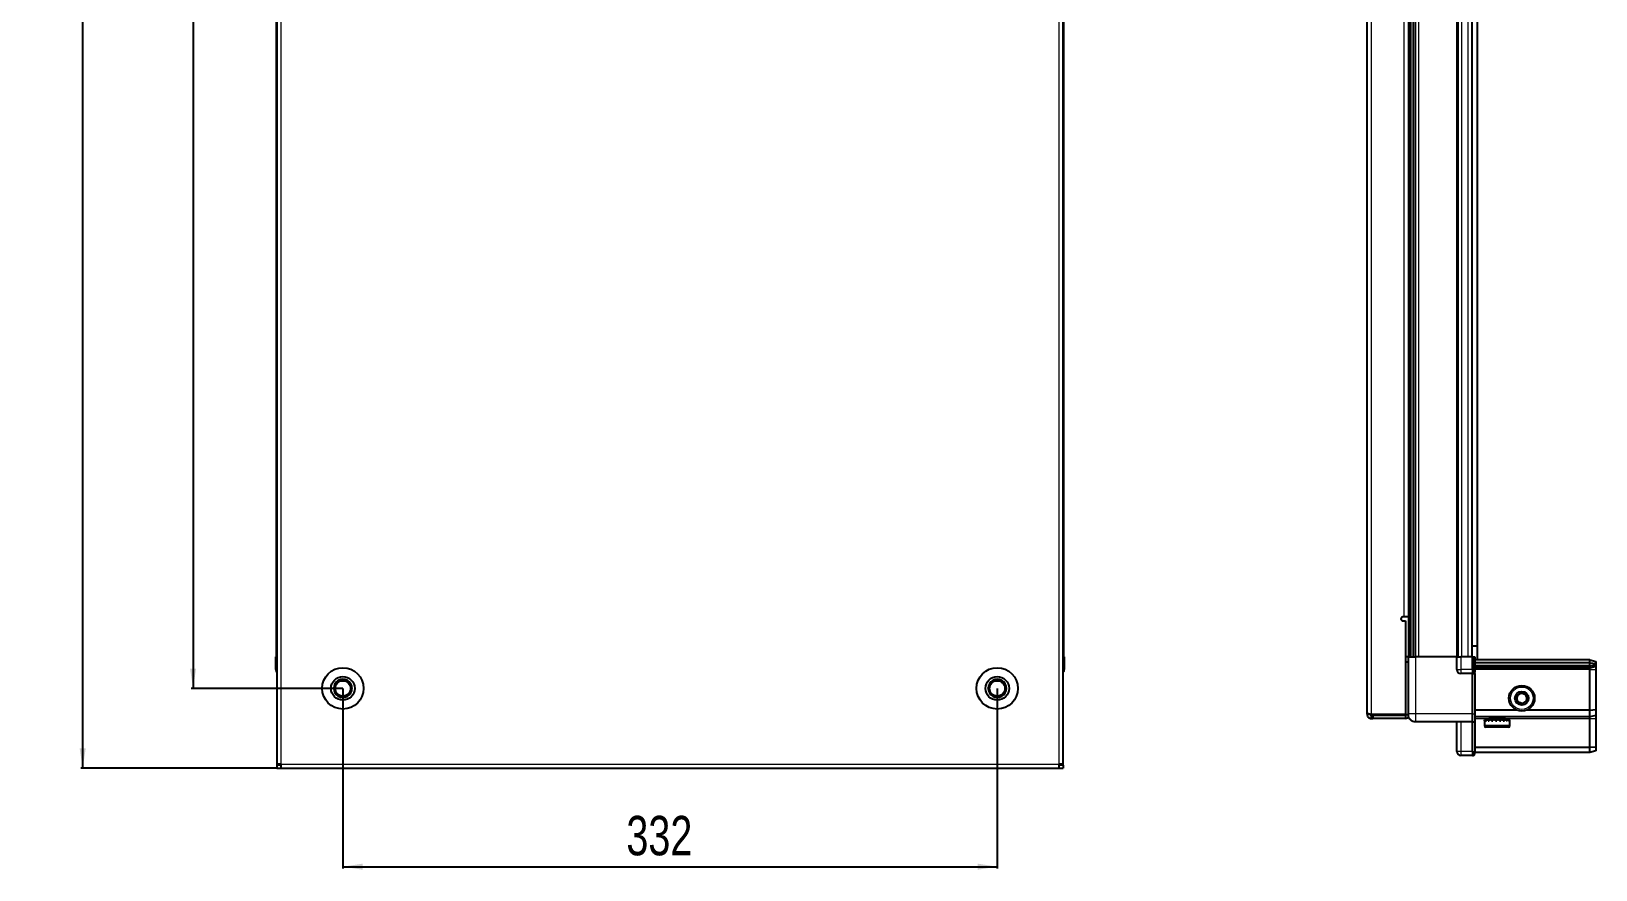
# Model space of a CAD drawing. Header units: millimetres. Extents: x 964 to 2559, y -309 to 1407.
# Drawn here: x 964 to 1758, y 143 to 568 of the extents above; entities that cross this region are included whole.
import ezdxf

# ---------------------------------------------------------------- set-up
doc = ezdxf.new("R2010")
doc.units = ezdxf.units.MM
doc.layers.add('FORMAT', color=7, linetype='Continuous')
doc.styles.add('SLDTEXTSTYLE0', font='TXT', dxfattribs={"width": 0.75})
doc.dimstyles.new('SLDDIMSTYLE0', dxfattribs={"dimtxt": 20, "dimasz": 10, "dimexe": 0, "dimexo": 0.0625, "dimgap": 5, "dimtad": 2, "dimdec": 1, "dimrnd": 1e-09, "dimzin": 12, "dimdsep": 46, "dimtxsty": 'SLDTEXTSTYLE0', "dimsah": 1, "dimcen": 0.09, "dimadec": 0, "dimazin": 3, "dimtfac": 1, "dimtofl": 0, "dimtmove": 0, "dimatfit": 3, "dimfxl": 0, "dimfrac": 2, "dimtolj": 1, "dimtzin": 12, "dimarcsym": 0})

# ---------------------------------------------------------------- blocks, each defined once
blk = doc.blocks.new('_D')
at = {"layer": 'FORMAT'}
for p, q in [((1088.65, 1193.07), (989.15, 1193.07)), ((990.15, 194.07), (990.15, 1193.07)), ((1088.65, 194.07), (989.15, 194.07))]:
    blk.add_line(p, q, dxfattribs=at)
for points in [[(990.15, 1193.07), (988.62, 1183.07), (991.69, 1183.07)], [(990.15, 194.07), (991.69, 204.07), (988.62, 204.07)]]:
    blk.add_solid(points, dxfattribs=at)
at = {"layer": 'FORMAT', "insert": (964.37, 671.4), "char_height": 20, "attachment_point": 1, "rotation": 90, "style": 'SLDTEXTSTYLE0'}
blk.add_mtext('999', dxfattribs=at)
blk = doc.blocks.new('_D_2')
at = {"layer": 'FORMAT'}
for p, q in [((1122.16, 234.56), (1122.16, 143.07)), ((1454.16, 234.56), (1454.16, 143.07)), ((1122.16, 144.07), (1454.16, 144.07))]:
    blk.add_line(p, q, dxfattribs=at)
for points in [[(1122.16, 144.07), (1132.16, 142.53), (1132.16, 145.61)], [(1454.16, 144.07), (1444.16, 145.61), (1444.16, 142.53)]]:
    blk.add_solid(points, dxfattribs=at)
at = {"layer": 'FORMAT', "insert": (1265.99, 169.85), "char_height": 20, "attachment_point": 1, "style": 'SLDTEXTSTYLE0'}
blk.add_mtext('332', dxfattribs=at)
blk = doc.blocks.new('_D_4')
at = {"layer": 'FORMAT'}
for p, q in [((1122.15, 1152.57), (1045.15, 1152.57)), ((1046.15, 1152.57), (1046.15, 234.57)), ((1122.15, 234.57), (1045.15, 234.57))]:
    blk.add_line(p, q, dxfattribs=at)
for points in [[(1046.15, 1152.57), (1044.62, 1142.57), (1047.69, 1142.57)], [(1046.15, 234.57), (1047.69, 244.57), (1044.62, 244.57)]]:
    blk.add_solid(points, dxfattribs=at)
at = {"layer": 'FORMAT', "insert": (1020.37, 671.4), "char_height": 20, "attachment_point": 1, "rotation": 90, "style": 'SLDTEXTSTYLE0'}
blk.add_mtext('918', dxfattribs=at)

msp = doc.modelspace()

# ---------------------------------------------------------------- linework, layer by layer
at = {"color": 7, "linetype": 'Continuous', "lineweight": 25}
for p, q in [((1088.66, 1190.97), (1088.66, 196.17)), ((1487.66, 196.17), (1487.66, 1190.97)), ((1641.78, 221.92), (1641.78, 1165.22)), ((1088.31, 1136.57), (1088.31, 250.57)), ((1488.01, 250.57), (1488.01, 1136.57)), ((1663.43, 250.57), (1663.43, 1136.57)), ((1665.23, 1136.57), (1665.23, 250.57)), ((1665.26, 1136.57), (1665.26, 250.57)), ((1687.93, 250.57), (1687.93, 1136.57)), ((1695.13, 250.57), (1695.13, 1136.57)), ((1697.63, 1129.57), (1697.63, 256.07)), ((1662.78, 1116.32), (1662.78, 270.82)), ((1660.68, 270.82), (1659.93, 270.82)), ((1662.78, 270.82), (1660.68, 270.82)), ((1659.93, 268.82), (1661.28, 268.82)), ((1661.28, 268.82), (1661.28, 221.32)), ((1697.63, 256.07), (1695.13, 256.07)), ((1697.63, 256.07), (1697.63, 249.07)), ((1088.15, 244.07), (1088.15, 250.57)), ((1088.15, 250.57), (1088.16, 250.57)), ((1088.16, 250.57), (1088.16, 250.57)), ((1088.16, 250.57), (1088.16, 244.07)), ((1088.65, 250.57), (1088.16, 250.57)), ((1487.66, 250.57), (1488.16, 250.57)), ((1488.16, 250.57), (1488.16, 250.57)), ((1488.16, 244.07), (1488.16, 250.57)), ((1488.16, 250.57), (1488.16, 244.07)), ((1662.78, 250.57), (1661.28, 250.57)), ((1662.78, 247.82), (1661.28, 247.82)), ((1662.78, 221.57), (1662.78, 250.57)), ((1687.28, 250.57), (1666.28, 250.57)), ((1687.28, 244.07), (1687.28, 250.57)), ((1687.28, 250.57), (1689.28, 250.57)), ((1695.28, 250.57), (1689.28, 250.57)), ((1695.28, 244.07), (1695.28, 250.57)), ((1695.28, 250.57), (1695.62, 250.57)), ((1695.62, 244.07), (1695.62, 250.57)), ((1695.62, 250.57), (1696.48, 250.57)), ((1696.48, 250.57), (1696.48, 242.75)), ((1754.78, 249.07), (1696.48, 249.07)), ((1754.78, 247.57), (1696.48, 247.57)), ((1754.78, 246.07), (1696.48, 246.07)), ((1754.78, 247.57), (1754.78, 249.07)), ((1754.78, 249.07), (1757.78, 248.27)), ((1754.78, 246.07), (1754.78, 247.57)), ((1754.78, 247.57), (1757.78, 247.12)), ((1754.78, 246.07), (1757.78, 246.62)), ((1754.78, 245.07), (1754.78, 246.07)), ((1757.78, 248.27), (1757.78, 247.12)), ((1757.78, 247.12), (1757.78, 246.62)), ((1757.78, 246.62), (1757.78, 245.87)), ((1088.65, 242.75), (1088.65, 242.75)), ((1695.28, 242.07), (1689.28, 242.07)), ((1695.28, 244.07), (1695.28, 242.07)), ((1695.28, 244.07), (1695.28, 242.07)), ((1695.28, 242.07), (1696.48, 242.07)), ((1695.28, 241.87), (1695.28, 242.07)), ((1695.28, 221.57), (1695.28, 241.87)), ((1754.78, 245.07), (1696.48, 245.07)), ((1696.48, 242.07), (1696.48, 242.75)), ((1696.48, 242.07), (1696.48, 241.87)), ((1696.48, 241.87), (1696.48, 221.57)), ((1754.78, 245.07), (1757.78, 245.87)), ((1754.78, 244.07), (1754.78, 245.07)), ((1754.78, 223.57), (1754.78, 244.07)), ((1757.78, 245.87), (1757.78, 244.07)), ((1757.78, 244.07), (1757.78, 223.9)), ((1717.78, 223.57), (1696.48, 223.57)), ((1754.78, 223.57), (1722.78, 223.57)), ((1754.78, 223.57), (1757.78, 223.9)), ((1754.78, 220.07), (1754.78, 223.57)), ((1757.78, 223.9), (1757.78, 220.87)), ((1641.78, 221.42), (1641.78, 221.92)), ((1643.28, 221.42), (1641.78, 221.42)), ((1661.28, 221.32), (1643.88, 221.32)), ((1643.88, 220.82), (1643.88, 219.32)), ((1643.88, 220.82), (1644.78, 220.82)), ((1643.88, 219.32), (1644.78, 219.32)), ((1644.78, 220.82), (1644.78, 219.32)), ((1661.28, 220.82), (1644.78, 220.82)), ((1661.28, 219.32), (1644.78, 219.32)), ((1661.28, 221.32), (1662.78, 221.32)), ((1661.28, 220.82), (1661.28, 219.32)), ((1695.28, 217.57), (1666.28, 217.57)), ((1687.28, 202.57), (1687.28, 217.57)), ((1695.28, 217.57), (1695.28, 221.57)), ((1695.28, 217.57), (1696.48, 217.57)), ((1695.28, 217.37), (1695.28, 217.57)), ((1695.28, 202.57), (1695.28, 217.37)), ((1696.48, 221.57), (1696.48, 217.57)), ((1754.78, 220.07), (1696.48, 220.07)), ((1696.48, 217.57), (1696.48, 217.37)), ((1696.48, 217.37), (1696.48, 202.57)), ((1701.28, 218.57), (1701.28, 215.67)), ((1701.38, 218.57), (1701.28, 218.57)), ((1701.38, 218.07), (1701.38, 218.57)), ((1701.55, 218.57), (1701.38, 218.57)), ((1701.38, 218.07), (1701.55, 218.07)), ((1701.55, 218.07), (1701.55, 218.57)), ((1702.04, 218.57), (1701.55, 218.57)), ((1702.04, 218.07), (1702.04, 218.57)), ((1702.42, 218.57), (1702.04, 218.57)), ((1702.04, 218.07), (1702.42, 218.07)), ((1702.23, 214.87), (1702.08, 214.87)), ((1713.48, 214.87), (1702.23, 214.87)), ((1702.42, 218.07), (1702.42, 218.57)), ((1703.26, 218.57), (1702.42, 218.57)), ((1703.26, 218.07), (1703.26, 218.57)), ((1703.81, 218.57), (1703.26, 218.57)), ((1703.26, 218.07), (1703.81, 218.07)), ((1703.38, 218.67), (1703.38, 218.57)), ((1708.78, 218.67), (1703.38, 218.67)), ((1703.78, 220.07), (1703.78, 220.04)), ((1703.78, 220.04), (1704.47, 219.55)), ((1703.89, 220.04), (1703.78, 220.04)), ((1704.47, 219.55), (1703.78, 219.07)), ((1703.89, 219.07), (1703.78, 219.07)), ((1703.81, 218.07), (1703.81, 218.57)), ((1704.92, 218.57), (1703.81, 218.57)), ((1711.78, 220.04), (1703.89, 220.04)), ((1711.78, 219.07), (1703.89, 219.07)), ((1704.56, 219.55), (1704.47, 219.55)), ((1711.09, 219.55), (1704.56, 219.55)), ((1704.92, 218.07), (1704.92, 218.57)), ((1705.6, 218.57), (1704.92, 218.57)), ((1704.92, 218.07), (1705.6, 218.07)), ((1705.6, 218.07), (1705.6, 218.57)), ((1706.86, 218.57), (1705.6, 218.57)), ((1706.86, 218.07), (1706.86, 218.57)), ((1707.16, 218.57), (1706.86, 218.57)), ((1706.86, 218.07), (1707.6, 218.07)), ((1707.16, 218.07), (1707.16, 218.57)), ((1707.6, 218.07), (1707.6, 218.57)), ((1708.9, 218.57), (1707.6, 218.57)), ((1712.18, 218.67), (1708.78, 218.67)), ((1708.9, 218.07), (1708.9, 218.57)), ((1708.9, 218.07), (1709.61, 218.07)), ((1709.02, 218.07), (1709.02, 218.57)), ((1709.61, 218.57), (1709.02, 218.57)), ((1709.61, 218.07), (1709.61, 218.57)), ((1710.82, 218.57), (1709.61, 218.57)), ((1710.82, 218.07), (1710.82, 218.57)), ((1711.45, 218.57), (1710.82, 218.57)), ((1710.82, 218.07), (1711.45, 218.07)), ((1711.09, 219.55), (1711.78, 220.04)), ((1711.78, 219.07), (1711.09, 219.55)), ((1711.45, 218.07), (1711.45, 218.57)), ((1712.45, 218.57), (1711.45, 218.57)), ((1711.78, 220.04), (1711.78, 220.07)), ((1712.18, 218.57), (1712.18, 218.67)), ((1712.45, 218.07), (1712.45, 218.57)), ((1712.93, 218.57), (1712.45, 218.57)), ((1712.45, 218.07), (1712.93, 218.07)), ((1712.93, 218.07), (1712.93, 218.57)), ((1713.62, 218.57), (1712.93, 218.57)), ((1713.62, 218.07), (1713.62, 218.57)), ((1713.91, 218.57), (1713.62, 218.57)), ((1713.62, 218.07), (1713.91, 218.07)), ((1713.91, 218.07), (1713.91, 218.57)), ((1714.22, 218.57), (1713.91, 218.57)), ((1714.22, 218.07), (1714.22, 218.57)), ((1714.28, 218.57), (1714.22, 218.57)), ((1714.22, 218.07), (1714.28, 218.07)), ((1714.28, 215.67), (1714.28, 218.57)), ((1714.28, 218.07), (1714.28, 218.57)), ((1714.28, 218.57), (1714.28, 218.57)), ((1757.78, 220.87), (1754.78, 220.07)), ((1754.78, 219.07), (1754.78, 220.07)), ((1754.78, 204.57), (1754.78, 219.07)), ((1757.78, 220.87), (1757.78, 219.07)), ((1757.78, 219.07), (1757.78, 204.73)), ((1695.28, 200.57), (1689.28, 200.57)), ((1695.28, 202.57), (1695.28, 200.57)), ((1695.28, 200.57), (1695.62, 200.57)), ((1695.28, 200.57), (1695.62, 200.57)), ((1695.28, 200.57), (1695.28, 200.57)), ((1695.62, 200.57), (1696.48, 201.07)), ((1695.62, 200.57), (1696.48, 201.07)), ((1754.78, 204.57), (1696.48, 204.57)), ((1696.48, 201.07), (1696.48, 202.57)), ((1754.78, 202.07), (1696.48, 202.07)), ((1757.78, 204.73), (1754.78, 204.57)), ((1754.78, 202.07), (1754.78, 204.57)), ((1757.78, 202.87), (1754.78, 202.07)), ((1757.78, 204.73), (1757.78, 202.87)), ((1090.76, 196.17), (1088.66, 196.17)), ((1088.66, 196.17), (1088.66, 195.57)), ((1088.66, 195.57), (1088.66, 194.07)), ((1090.76, 195.57), (1088.66, 195.57)), ((1088.66, 194.07), (1090.76, 194.07)), ((1090.76, 196.17), (1090.76, 194.07)), ((1090.76, 194.07), (1485.56, 194.07)), ((1487.66, 196.17), (1485.56, 196.17)), ((1485.56, 194.07), (1485.56, 196.17)), ((1487.66, 195.57), (1485.56, 195.57)), ((1485.56, 194.07), (1487.66, 194.07)), ((1487.66, 195.57), (1487.66, 196.17)), ((1487.66, 195.57), (1487.66, 194.07))]:
    msp.add_line(p, q, dxfattribs=at)
at = {"color": 8, "linetype": 'Continuous', "lineweight": 18}
for p, q in [((1090.76, 1190.97), (1090.76, 196.17)), ((1485.56, 196.17), (1485.56, 1190.97)), ((1643.88, 1165.82), (1643.88, 221.32)), ((1664.02, 1136.57), (1664.02, 250.57)), ((1666.47, 250.57), (1666.47, 1136.57)), ((1667.88, 1136.57), (1667.88, 250.57)), ((1687.28, 250.57), (1687.28, 1136.57)), ((1689.93, 250.57), (1689.93, 1136.57)), ((1693.13, 250.57), (1693.13, 1136.57)), ((1660.68, 270.82), (1660.68, 1116.32)), ((1662.78, 250.57), (1662.78, 270.82)), ((1666.28, 250.57), (1666.28, 221.57)), ((1689.28, 250.57), (1689.28, 244.07)), ((1088.66, 244.07), (1088.16, 244.07)), ((1487.66, 244.07), (1488.16, 244.07)), ((1687.28, 244.07), (1689.28, 244.07)), ((1689.28, 244.07), (1689.28, 242.07)), ((1695.28, 244.07), (1689.28, 244.07)), ((1695.28, 244.07), (1695.62, 244.07)), ((1696.48, 241.87), (1695.28, 241.87)), ((1754.78, 244.07), (1696.48, 244.07)), ((1754.78, 244.07), (1757.78, 244.07)), ((1695.28, 221.57), (1666.28, 221.57)), ((1689.28, 217.57), (1689.28, 202.57)), ((1695.28, 221.57), (1696.48, 221.57)), ((1696.48, 217.37), (1695.28, 217.37)), ((1703.78, 219.07), (1696.48, 219.07)), ((1701.45, 215.67), (1701.28, 215.67)), ((1714.28, 215.67), (1701.45, 215.67)), ((1754.78, 219.07), (1711.78, 219.07)), ((1757.78, 219.07), (1754.78, 219.07)), ((1689.28, 202.57), (1687.28, 202.57)), ((1689.28, 202.57), (1689.28, 200.57)), ((1695.28, 202.57), (1689.28, 202.57)), ((1695.28, 202.57), (1696.48, 202.57)), ((1090.76, 196.17), (1485.56, 196.17))]:
    msp.add_line(p, q, dxfattribs=at)
at = {"color": 7, "linetype": 'Continuous', "lineweight": 25}
for centre, radius in [((1122.16, 234.57), 10.5), ((1122.16, 234.57), 6), ((1122.16, 234.57), 3.9), ((1454.16, 234.57), 10.5), ((1454.16, 234.57), 6), ((1454.16, 234.57), 3.9), ((1720.28, 229.57), 6.5), ((1720.28, 229.57), 3.46)]:
    msp.add_circle(centre, radius, dxfattribs=at)
at = {"color": 8, "linetype": 'Continuous', "lineweight": 18}
msp.add_circle((1720.28, 229.57), 5.7, dxfattribs=at)
at = {"color": 7, "linetype": 'Continuous', "lineweight": 25}
for centre, radius, start, end in [((1659.93, 269.82), 1, 90, 270), ((1090.16, 244.07), 2, 180, 221.39416), ((1122.16, 234.57), 4.62, 120, 180), ((1122.16, 234.57), 4.62, 60, 120), ((1122.16, 234.57), 4.62, 360, 60), ((1454.16, 234.57), 4.62, 120, 180), ((1454.16, 234.57), 4.62, 60, 120), ((1454.16, 234.57), 4.62, 360, 60), ((1486.16, 244.07), 2, 318.57492, 360), ((1486.16, 244.07), 2, 318.59038, 0), ((1689.28, 244.07), 2, 180, 270), ((1122.16, 234.57), 4.62, 180, 240), ((1122.16, 234.57), 4.62, 240, 300), ((1122.16, 234.57), 4.62, 300, 360), ((1454.16, 234.57), 4.62, 180, 240), ((1454.16, 234.57), 4.62, 240, 300), ((1454.16, 234.57), 4.62, 300, 360), ((1720.28, 229.57), 2.5, 127.98423, 187.98423), ((1720.28, 229.57), 2.5, 67.98423, 127.98423), ((1720.28, 229.57), 2.5, 7.98423, 67.98423), ((1720.28, 229.57), 2.5, 187.98423, 247.98423), ((1720.28, 229.57), 2.5, 247.98423, 307.98423), ((1720.28, 229.57), 2.5, 307.98423, 7.98423), ((1643.78, 221.82), 0.5, 243.29122, 270), ((1661.18, 221.42), 0.6, 270, 350.40593), ((1661.18, 221.42), 2.1, 272.7294, 327.8305), ((1702.08, 215.67), 0.8, 180, 270), ((1703.38, 219.07), 0.4, 270, 360), ((1712.18, 219.07), 0.4, 180, 270), ((1713.48, 215.67), 0.8, 270, 360), ((1689.28, 202.57), 2, 180, 270)]:
    msp.add_arc(centre, radius, start, end, dxfattribs=at)
msp.add_ellipse((1699.08, 244.07), major_axis=(3.46, 0), ratio=0.57735, start_param=3.141593, end_param=3.864327, dxfattribs=at)
for points, knots in [([(1662.78, 250.57), (1662.82, 250.57), (1662.9, 250.57), (1663.5, 250.57), (1664.39, 250.57), (1665.38, 250.57), (1666.03, 250.57), (1666.28, 250.57)], [0, 0, 0, 0, 0.214694, 0.429388, 0.644082, 0.858775, 1, 1, 1, 1]), ([(1117.54, 234.57), (1117.87, 235.14), (1118.43, 236.12), (1119.25, 237.55), (1119.66, 238.26), (1119.85, 238.57)], [0, 0, 0, 0, 0.439131, 0.751378, 1, 1, 1, 1]), ([(1119.85, 238.57), (1120.05, 238.57), (1120.75, 238.57), (1122.06, 238.57), (1123.45, 238.57), (1124.2, 238.57), (1124.46, 238.57)], [0, 0, 0, 0, 0.139329, 0.48527, 0.816356, 1, 1, 1, 1]), ([(1124.46, 238.57), (1124.8, 238), (1125.36, 237.02), (1126.18, 235.59), (1126.59, 234.89), (1126.77, 234.57)], [0, 0, 0, 0, 0.439131, 0.751378, 1, 1, 1, 1]), ([(1449.54, 234.57), (1449.87, 235.14), (1450.43, 236.12), (1451.25, 237.55), (1451.66, 238.26), (1451.85, 238.57)], [0, 0, 0, 0, 0.439131, 0.751378, 1, 1, 1, 1]), ([(1451.85, 238.57), (1452.05, 238.57), (1452.75, 238.57), (1454.06, 238.57), (1455.45, 238.57), (1456.2, 238.57), (1456.46, 238.57)], [0, 0, 0, 0, 0.139329, 0.48527, 0.816356, 1, 1, 1, 1]), ([(1456.46, 238.57), (1456.8, 238), (1457.36, 237.02), (1458.18, 235.59), (1458.59, 234.89), (1458.77, 234.57)], [0, 0, 0, 0, 0.439131, 0.751378, 1, 1, 1, 1]), ([(1119.85, 230.57), (1119.51, 231.14), (1118.95, 232.12), (1118.13, 233.55), (1117.72, 234.26), (1117.54, 234.57)], [0, 0, 0, 0, 0.4391308, 0.7513783, 1, 1, 1, 1]), ([(1124.46, 230.57), (1124.2, 230.57), (1123.45, 230.57), (1122.06, 230.57), (1120.75, 230.57), (1120.05, 230.57), (1119.85, 230.57)], [0, 0, 0, 0, 0.183644, 0.51473, 0.860671, 1, 1, 1, 1]), ([(1126.77, 234.57), (1126.44, 234), (1125.88, 233.02), (1125.06, 231.59), (1124.65, 230.89), (1124.46, 230.57)], [0, 0, 0, 0, 0.439131, 0.751378, 1, 1, 1, 1]), ([(1451.85, 230.57), (1451.51, 231.14), (1450.95, 232.12), (1450.13, 233.55), (1449.72, 234.26), (1449.54, 234.57)], [0, 0, 0, 0, 0.4391308, 0.7513783, 1, 1, 1, 1]), ([(1456.46, 230.57), (1456.2, 230.57), (1455.45, 230.57), (1454.06, 230.57), (1452.75, 230.57), (1452.05, 230.57), (1451.85, 230.57)], [0, 0, 0, 0, 0.183644, 0.51473, 0.860671, 1, 1, 1, 1]), ([(1458.77, 234.57), (1458.44, 234), (1457.88, 233.02), (1457.06, 231.59), (1456.65, 230.89), (1456.46, 230.57)], [0, 0, 0, 0, 0.439131, 0.751378, 1, 1, 1, 1]), ([(1717.61, 230.65), (1718.01, 230.97), (1718.77, 231.56), (1719.53, 232.16), (1719.88, 232.43)], [0, 0, 0, 0, 0.534686, 1, 1, 1, 1]), ([(1718.01, 227.79), (1717.99, 227.92), (1717.91, 228.51), (1717.77, 229.5), (1717.65, 230.31), (1717.61, 230.65)], [0, 0, 0, 0, 0.133125, 0.637099, 1, 1, 1, 1]), ([(1719.88, 232.43), (1720.36, 232.24), (1721.25, 231.87), (1722.14, 231.52), (1722.56, 231.35)], [0, 0, 0, 0, 0.534686, 1, 1, 1, 1]), ([(1722.56, 231.35), (1722.61, 231.01), (1722.72, 230.19), (1722.86, 229.21), (1722.94, 228.61), (1722.96, 228.49)], [0, 0, 0, 0, 0.362901, 0.866875, 1, 1, 1, 1]), ([(1720.68, 226.71), (1720.21, 226.91), (1719.31, 227.27), (1718.42, 227.63), (1718.01, 227.79)], [0, 0, 0, 0, 0.534686, 1, 1, 1, 1]), ([(1722.96, 228.49), (1722.55, 228.17), (1721.79, 227.58), (1721.04, 226.99), (1720.68, 226.71)], [0, 0, 0, 0, 0.534686, 1, 1, 1, 1]), ([(1643.88, 221.32), (1643.63, 221.37), (1643.14, 221.46), (1642.5, 221.59), (1642.03, 221.72), (1641.81, 221.83), (1641.79, 221.9), (1641.78, 221.92)], [0, 0, 0, 0, 0.230255, 0.448522, 0.666786, 0.88505, 1, 1, 1, 1]), ([(1641.78, 221.42), (1641.81, 221.17), (1641.86, 220.67), (1642.26, 220.03), (1642.81, 219.57), (1643.39, 219.35), (1643.76, 219.33), (1643.88, 219.32)], [0, 0, 0, 0, 0.230255, 0.448522, 0.666786, 0.88505, 1, 1, 1, 1]), ([(1662.78, 221.07), (1662.78, 221.08), (1662.78, 221.09), (1662.78, 221.21), (1662.78, 221.37), (1662.78, 221.51), (1662.78, 221.57)], [0, 0, 0, 0, 0.249394, 0.500333, 0.750167, 1, 1, 1, 1]), ([(1666.28, 217.57), (1665.84, 217.62), (1665.17, 217.69), (1664.35, 218.13), (1663.79, 218.58), (1663.34, 219.14), (1662.9, 219.95), (1662.83, 220.63), (1662.78, 221.07)], [0, 0, 0, 0, 0.239457, 0.368361, 0.5, 0.631639, 0.760543, 1, 1, 1, 1])]:
    msp.add_open_spline(points, degree=3, knots=knots, dxfattribs=at)
msp.add_open_spline([(1643.28, 221.42), (1643.29, 221.34), (1643.31, 221.19), (1643.45, 220.99), (1643.65, 220.85), (1643.8, 220.83), (1643.88, 220.82)], degree=3, dxfattribs=at)
at = {"color": 8, "linetype": 'Continuous', "lineweight": 18}
msp.add_open_spline([(1666.28, 221.57), (1665.84, 221.57), (1665.17, 221.57), (1664.35, 221.57), (1663.79, 221.57), (1663.34, 221.57), (1662.9, 221.57), (1662.83, 221.57), (1662.78, 221.57)], degree=3, knots=[0, 0, 0, 0, 0.239457, 0.368361, 0.5, 0.631639, 0.760543, 1, 1, 1, 1], dxfattribs=at)
msp.add_open_spline([(1666.28, 221.57), (1666.28, 221.05), (1666.28, 220), (1666.28, 218.68), (1666.28, 217.75), (1666.28, 217.63), (1666.28, 217.57)], degree=3, dxfattribs=at)

# ---------------------------------------------------------------- dimensions: what is measured, and where the dimension line sits
at = {"layer": 'FORMAT'}
for base, p1, p2, angle, picture, middle in [((990.15, 1193.07), (1088.66, 194.07), (1088.66, 1193.07), 90, '_D', (990.15, 693.57)), ((1046.15, 234.57), (1122.16, 1152.57), (1122.16, 234.57), 90, '_D_4', (1046.15, 693.57)), ((1454.16, 144.07), (1122.16, 234.57), (1454.16, 234.57), 0, '_D_2', (1288.16, 144.07))]:
    dim = msp.add_linear_dim(base=base, p1=p1, p2=p2, angle=angle, dimstyle='SLDDIMSTYLE0', dxfattribs=at)
    dim.commit()
    dim.dimension.update_dxf_attribs({"geometry": picture, "text_midpoint": middle, "dimtype": 160})

doc.saveas('drawing.dxf')
